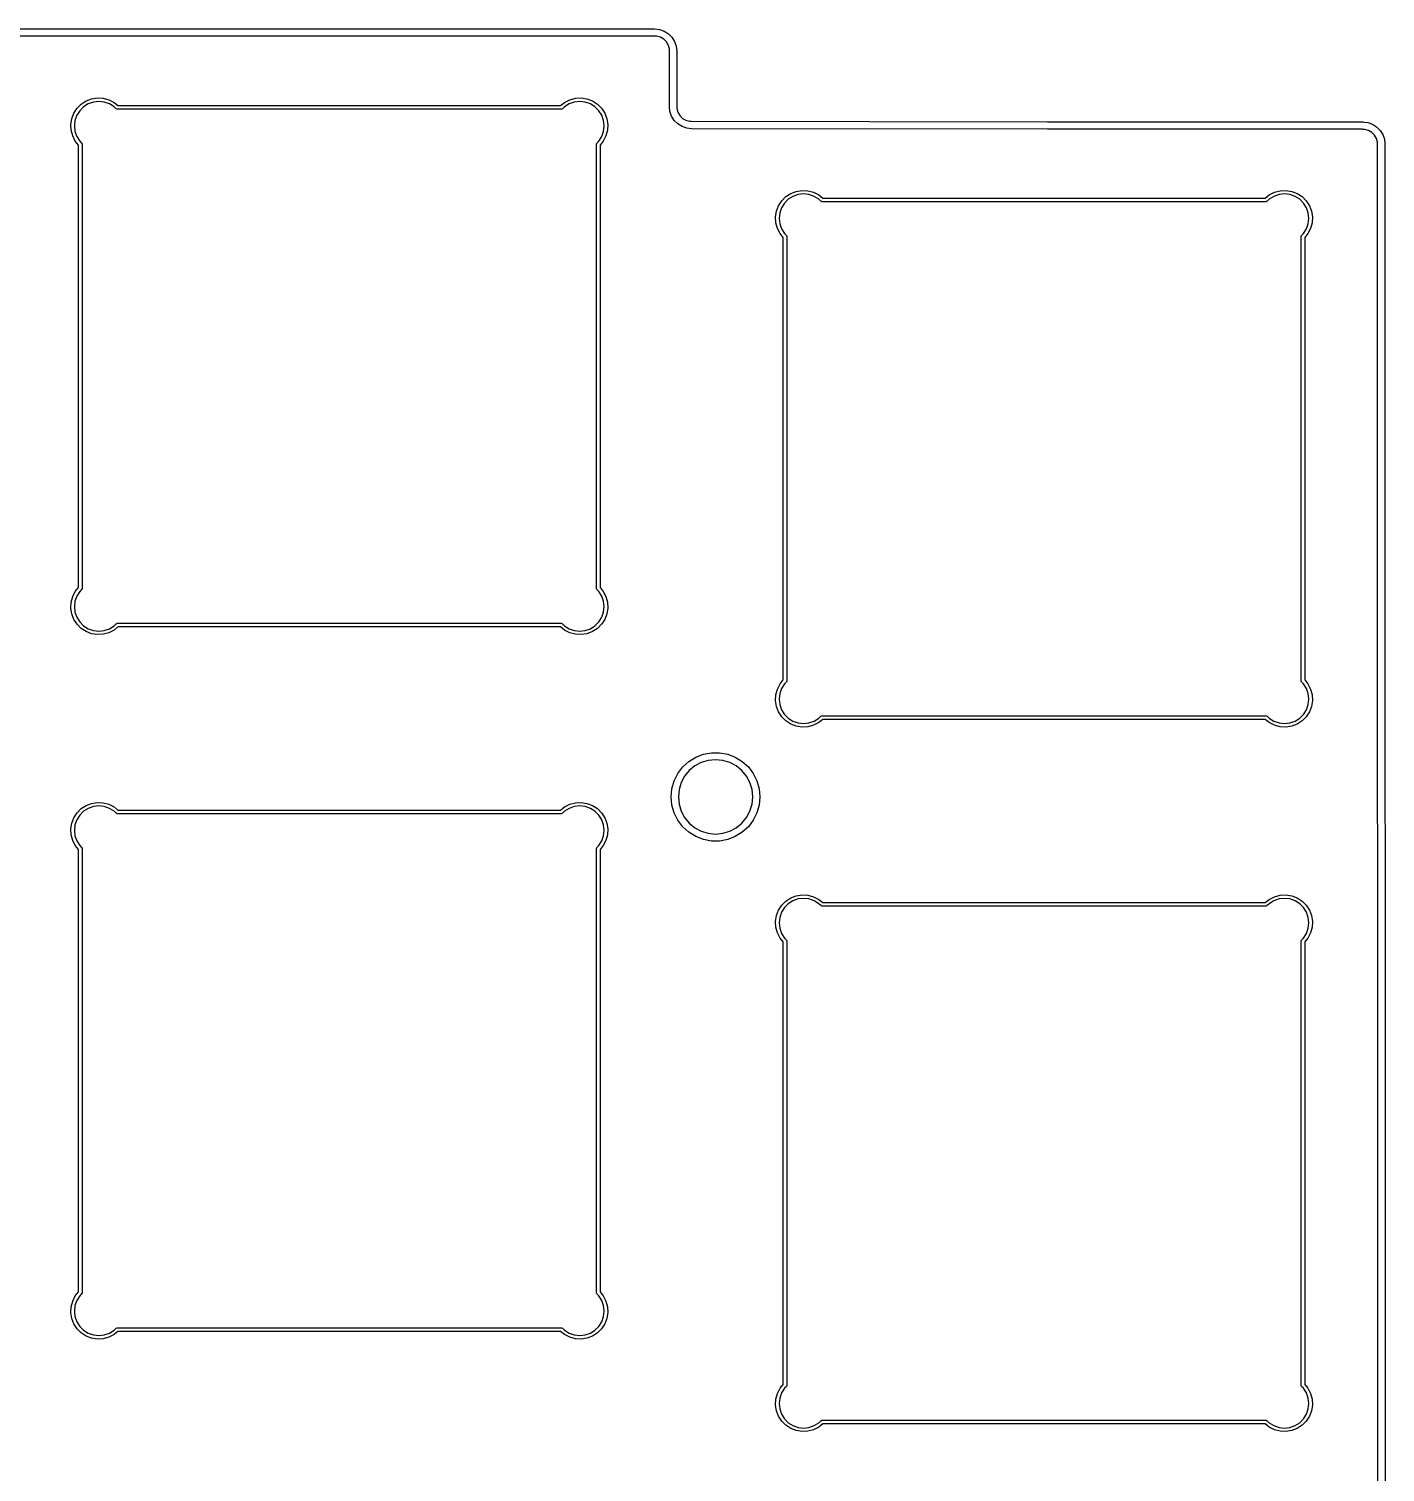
# Model space of a CAD drawing. Extents: x 64 to 184, y -150 to -49.
# Drawn here: x 121.44 to 158.1, y -94.76 to -55.74 of the extents above; entities that cross this region are included whole.
import ezdxf

# ---------------------------------------------------------------- set-up
doc = ezdxf.new("R2010")
doc.units = 0
doc.layers.add('BLACK', color=7, linetype='CONTINUOUS')

msp = doc.modelspace()

# ---------------------------------------------------------------- linework, layer by layer
at = {"layer": 'BLACK', "linetype": 'CONTINUOUS'}
for p, q in [((120.303566, -55.735046), (129.828553, -55.735046)), ((129.828553, -55.735046), (138.353553, -55.735046)), ((138.353553, -55.735046), (138.353557, -55.735047)), ((138.353557, -55.735047), (138.487063, -55.750079)), ((138.487063, -55.750079), (138.613888, -55.794449)), ((138.613888, -55.794449), (138.727658, -55.865932)), ((129.828553, -55.935046), (120.303553, -55.935046)), ((138.353553, -55.935046), (129.828553, -55.935046)), ((138.353557, -55.935044), (138.353553, -55.935046)), ((138.353562, -55.935046), (138.353557, -55.935044)), ((138.406224, -55.935042), (138.353562, -55.935046)), ((138.507959, -55.962295), (138.406224, -55.935042)), ((138.599172, -56.014953), (138.507959, -55.962295)), ((138.673646, -56.089427), (138.599172, -56.014953)), ((138.726305, -56.180641), (138.673646, -56.089427)), ((138.753558, -56.282376), (138.726305, -56.180641)), ((138.727658, -55.865932), (138.822668, -55.960941)), ((138.822668, -55.960941), (138.89415, -56.074711)), ((138.89415, -56.074711), (138.938521, -56.201536)), ((138.938521, -56.201536), (138.953554, -56.335055)), ((138.753554, -56.335041), (138.753553, -56.335037)), ((138.753553, -56.335037), (138.753554, -56.335037)), ((138.753553, -56.335046), (138.753554, -56.335041)), ((138.753553, -57.835046), (138.753553, -56.335046)), ((138.753554, -56.335037), (138.753558, -56.282376)), ((138.953554, -56.335055), (138.953553, -56.335055)), ((138.953553, -56.335055), (138.953553, -57.835037)), ((122.852138, -57.771618), (122.984881, -57.685414)), ((122.984881, -57.685414), (123.132647, -57.628692)), ((123.181455, -57.715315), (123.041688, -57.764222)), ((123.132647, -57.628692), (123.288976, -57.603932)), ((123.3286, -57.698736), (123.181455, -57.715315)), ((123.288976, -57.603932), (123.447037, -57.612215)), ((123.475745, -57.715315), (123.3286, -57.698736)), ((123.447037, -57.612215), (123.599923, -57.653181)), ((123.615512, -57.764222), (123.475745, -57.715315)), ((123.599923, -57.653181), (123.740949, -57.725037)), ((123.740949, -57.725037), (123.84587, -57.81)), ((135.81133, -57.81), (135.916251, -57.725037)), ((135.916251, -57.725037), (136.057277, -57.653181)), ((136.181455, -57.715315), (136.041688, -57.764222)), ((136.057277, -57.653181), (136.210163, -57.612215)), ((136.3286, -57.698736), (136.181455, -57.715315)), ((136.210163, -57.612215), (136.368224, -57.603932)), ((136.475745, -57.715315), (136.3286, -57.698736)), ((136.368224, -57.603932), (136.524553, -57.628692)), ((136.615512, -57.764222), (136.475745, -57.715315)), ((136.524553, -57.628692), (136.672319, -57.685414)), ((136.672319, -57.685414), (136.805062, -57.771618)), ((122.597292, -58.164047), (122.654014, -58.016281)), ((122.654014, -58.016281), (122.740218, -57.883538)), ((122.732822, -58.073088), (122.683915, -58.212855)), ((122.811603, -57.947709), (122.732822, -58.073088)), ((122.740218, -57.883538), (122.852138, -57.771618)), ((122.916309, -57.843003), (122.811603, -57.947709)), ((123.041688, -57.764222), (122.916309, -57.843003)), ((123.740891, -57.843003), (123.615512, -57.764222)), ((123.793244, -57.895356), (123.740891, -57.843003)), ((123.793245, -57.895355), (123.793244, -57.895356)), ((123.820778, -57.909384), (123.793245, -57.895355)), ((123.82536, -57.908658), (123.820778, -57.909384)), ((123.8286, -57.91), (123.82536, -57.908658)), ((135.8286, -57.91), (123.8286, -57.91)), ((123.84587, -57.81), (135.81133, -57.81)), ((135.831839, -57.908658), (135.8286, -57.91)), ((135.836422, -57.909384), (135.831839, -57.908658)), ((135.863955, -57.895355), (135.836422, -57.909384)), ((135.863956, -57.895356), (135.863955, -57.895355)), ((135.916309, -57.843003), (135.863956, -57.895356)), ((136.041688, -57.764222), (135.916309, -57.843003)), ((136.740891, -57.843003), (136.615512, -57.764222)), ((136.845597, -57.947709), (136.740891, -57.843003)), ((136.805062, -57.771618), (136.916982, -57.883538)), ((136.924378, -58.073088), (136.845597, -57.947709)), ((136.916982, -57.883538), (137.003186, -58.016281)), ((136.973285, -58.212855), (136.924378, -58.073088)), ((137.003186, -58.016281), (137.059908, -58.164047)), ((138.753554, -57.83505), (138.753553, -57.835046)), ((138.753553, -57.835055), (138.753554, -57.83505)), ((138.753554, -57.835055), (138.753553, -57.835055)), ((138.768607, -57.968561), (138.753554, -57.835055)), ((138.812987, -58.095371), (138.768607, -57.968561)), ((138.88447, -58.209128), (138.812987, -58.095371)), ((138.953553, -57.835037), (138.953554, -57.835037)), ((138.953554, -57.835037), (138.953558, -57.887698)), ((138.953558, -57.887698), (138.980823, -57.989429)), ((138.980823, -57.989429), (139.033487, -58.080639)), ((139.033487, -58.080639), (139.107961, -58.155112)), ((122.572532, -58.320376), (122.597292, -58.164047)), ((122.580815, -58.478437), (122.572532, -58.320376)), ((122.621781, -58.631323), (122.580815, -58.478437)), ((122.683915, -58.212855), (122.667336, -58.36)), ((122.667336, -58.36), (122.683915, -58.507145)), ((122.683915, -58.507145), (122.732822, -58.646912)), ((136.924378, -58.646912), (136.973285, -58.507145)), ((136.989864, -58.36), (136.973285, -58.212855)), ((136.973285, -58.507145), (136.989864, -58.36)), ((137.076385, -58.478437), (137.035419, -58.631323)), ((137.059908, -58.164047), (137.084668, -58.320376)), ((137.084668, -58.320376), (137.076385, -58.478437)), ((138.979471, -58.30413), (138.88447, -58.209128)), ((139.093228, -58.375612), (138.979471, -58.30413)), ((139.220038, -58.419993), (139.093228, -58.375612)), ((139.107961, -58.155112), (139.19917, -58.207776)), ((139.19917, -58.207776), (139.300902, -58.235042)), ((139.353321, -58.43502), (139.220038, -58.419993)), ((139.300902, -58.235042), (139.353562, -58.235046)), ((139.353398, -58.435046), (139.353321, -58.43502)), ((148.971278, -58.45), (139.353398, -58.435046)), ((139.353562, -58.235046), (139.353641, -58.235067)), ((139.353641, -58.235067), (139.353708, -58.235046)), ((139.353708, -58.235046), (148.971589, -58.25)), ((148.971355, -58.449974), (148.971278, -58.45)), ((148.971433, -58.45), (148.971355, -58.449974)), ((157.483127, -58.45), (148.971433, -58.45)), ((148.971589, -58.25), (157.496433, -58.25)), ((157.496446, -58.453567), (157.483127, -58.45)), ((157.496433, -58.25), (157.513237, -58.255459)), ((157.549108, -58.453561), (157.496446, -58.453567)), ((157.513237, -58.255459), (157.629942, -58.268596)), ((157.650843, -58.480811), (157.549108, -58.453561)), ((157.629942, -58.268596), (157.75677, -58.312964)), ((157.742057, -58.533468), (157.650843, -58.480811)), ((157.816532, -58.607943), (157.742057, -58.533468)), ((157.75677, -58.312964), (157.870543, -58.384446)), ((157.870543, -58.384446), (157.965554, -58.479457)), ((157.965554, -58.479457), (158.037036, -58.59323)), ((122.693637, -58.772349), (122.621781, -58.631323)), ((122.7786, -58.877269), (122.693637, -58.772349)), ((122.732822, -58.646912), (122.811603, -58.772291)), ((122.7786, -70.84273), (122.7786, -58.877269)), ((122.811603, -58.772291), (122.863956, -58.824644)), ((122.863956, -58.824644), (122.863955, -58.824645)), ((122.863955, -58.824645), (122.877984, -58.852178)), ((122.877984, -58.852178), (122.877258, -58.85676)), ((122.877258, -58.85676), (122.8786, -58.86)), ((122.8786, -58.86), (122.8786, -70.86)), ((136.7786, -58.86), (136.779941, -58.85676)), ((136.7786, -70.86), (136.7786, -58.86)), ((136.779216, -58.852178), (136.793245, -58.824645)), ((136.779941, -58.85676), (136.779216, -58.852178)), ((136.793244, -58.824644), (136.845597, -58.772291)), ((136.793245, -58.824645), (136.793244, -58.824644)), ((136.845597, -58.772291), (136.924378, -58.646912)), ((136.963563, -58.772349), (136.8786, -58.877269)), ((136.8786, -58.877269), (136.8786, -70.84273)), ((137.035419, -58.631323), (136.963563, -58.772349)), ((157.869189, -58.699157), (157.816532, -58.607943)), ((157.896439, -58.800892), (157.869189, -58.699157)), ((157.896433, -58.853554), (157.896439, -58.800892)), ((157.896436, -58.853566), (157.896433, -58.853554)), ((157.896433, -58.853576), (157.896436, -58.853566)), ((157.9, -98.000009), (157.896433, -58.853576)), ((158.037036, -58.59323), (158.081404, -58.720058)), ((158.081404, -58.720058), (158.096429, -58.853546)), ((158.096429, -58.853546), (158.096433, -58.853558)), ((158.096433, -58.853558), (158.1, -97.999991)), ((142.182647, -60.128692), (142.338976, -60.103932)), ((142.338976, -60.103932), (142.497037, -60.112215)), ((155.260163, -60.112215), (155.418224, -60.103932)), ((155.418224, -60.103932), (155.574553, -60.128692)), ((141.704014, -60.516281), (141.790218, -60.383538)), ((141.861603, -60.447709), (141.782822, -60.573088)), ((141.790218, -60.383538), (141.902138, -60.271618)), ((141.966309, -60.343003), (141.861603, -60.447709)), ((141.902138, -60.271618), (142.034881, -60.185414)), ((142.091688, -60.264222), (141.966309, -60.343003)), ((142.034881, -60.185414), (142.182647, -60.128692)), ((142.231455, -60.215315), (142.091688, -60.264222)), ((142.3786, -60.198736), (142.231455, -60.215315)), ((142.525745, -60.215315), (142.3786, -60.198736)), ((142.497037, -60.112215), (142.649923, -60.153181)), ((142.665512, -60.264222), (142.525745, -60.215315)), ((142.649923, -60.153181), (142.790949, -60.225037)), ((142.790891, -60.343003), (142.665512, -60.264222)), ((142.843244, -60.395356), (142.790891, -60.343003)), ((142.790949, -60.225037), (142.89587, -60.31)), ((142.843245, -60.395355), (142.843244, -60.395356)), ((142.870778, -60.409384), (142.843245, -60.395355)), ((142.87536, -60.408658), (142.870778, -60.409384)), ((142.8786, -60.41), (142.87536, -60.408658)), ((154.8786, -60.41), (142.8786, -60.41)), ((142.89587, -60.31), (154.86133, -60.31)), ((154.86133, -60.31), (154.966251, -60.225037)), ((154.881839, -60.408658), (154.8786, -60.41)), ((154.886422, -60.409384), (154.881839, -60.408658)), ((154.913955, -60.395355), (154.886422, -60.409384)), ((154.913956, -60.395356), (154.913955, -60.395355)), ((154.966309, -60.343003), (154.913956, -60.395356)), ((154.966251, -60.225037), (155.107277, -60.153181)), ((155.091688, -60.264222), (154.966309, -60.343003)), ((155.231455, -60.215315), (155.091688, -60.264222)), ((155.107277, -60.153181), (155.260163, -60.112215)), ((155.3786, -60.198736), (155.231455, -60.215315)), ((155.525745, -60.215315), (155.3786, -60.198736)), ((155.665512, -60.264222), (155.525745, -60.215315)), ((155.574553, -60.128692), (155.722319, -60.185414)), ((155.790891, -60.343003), (155.665512, -60.264222)), ((155.722319, -60.185414), (155.855062, -60.271618)), ((155.895597, -60.447709), (155.790891, -60.343003)), ((155.855062, -60.271618), (155.966982, -60.383538)), ((155.974378, -60.573088), (155.895597, -60.447709)), ((155.966982, -60.383538), (156.053186, -60.516281)), ((141.622532, -60.820376), (141.647292, -60.664047)), ((141.630815, -60.978437), (141.622532, -60.820376)), ((141.647292, -60.664047), (141.704014, -60.516281)), ((141.733915, -60.712855), (141.717336, -60.86)), ((141.717336, -60.86), (141.733915, -61.007145)), ((141.782822, -60.573088), (141.733915, -60.712855)), ((156.023285, -60.712855), (155.974378, -60.573088)), ((156.039864, -60.86), (156.023285, -60.712855)), ((156.023285, -61.007145), (156.039864, -60.86)), ((156.053186, -60.516281), (156.109908, -60.664047)), ((156.109908, -60.664047), (156.134668, -60.820376)), ((156.134668, -60.820376), (156.126385, -60.978437)), ((141.671781, -61.131323), (141.630815, -60.978437)), ((141.743637, -61.272349), (141.671781, -61.131323)), ((141.733915, -61.007145), (141.782822, -61.146912)), ((141.8286, -61.377269), (141.743637, -61.272349)), ((141.782822, -61.146912), (141.861603, -61.272291)), ((141.861603, -61.272291), (141.913956, -61.324644)), ((155.843244, -61.324644), (155.895597, -61.272291)), ((155.895597, -61.272291), (155.974378, -61.146912)), ((156.013563, -61.272349), (155.9286, -61.377269)), ((155.974378, -61.146912), (156.023285, -61.007145)), ((156.085419, -61.131323), (156.013563, -61.272349)), ((156.126385, -60.978437), (156.085419, -61.131323)), ((141.8286, -73.34273), (141.8286, -61.377269)), ((141.913956, -61.324644), (141.913955, -61.324645)), ((141.913955, -61.324645), (141.927984, -61.352178)), ((141.927984, -61.352178), (141.927258, -61.35676)), ((141.927258, -61.35676), (141.9286, -61.36)), ((141.9286, -61.36), (141.9286, -73.36)), ((155.8286, -61.36), (155.829941, -61.35676)), ((155.8286, -73.36), (155.8286, -61.36)), ((155.829216, -61.352178), (155.843245, -61.324645)), ((155.829941, -61.35676), (155.829216, -61.352178)), ((155.843245, -61.324645), (155.843244, -61.324644)), ((155.9286, -61.377269), (155.9286, -73.34273)), ((122.621781, -71.088677), (122.693637, -70.947651)), ((122.693637, -70.947651), (122.7786, -70.84273)), ((122.811603, -70.947709), (122.732822, -71.073088)), ((122.863956, -70.895356), (122.811603, -70.947709)), ((122.877984, -70.867822), (122.863955, -70.895355)), ((122.863955, -70.895355), (122.863956, -70.895356)), ((122.8786, -70.86), (122.877258, -70.863239)), ((122.877258, -70.863239), (122.877984, -70.867822)), ((136.779941, -70.863239), (136.7786, -70.86)), ((136.779216, -70.867822), (136.779941, -70.863239)), ((136.793245, -70.895355), (136.779216, -70.867822)), ((136.793244, -70.895356), (136.793245, -70.895355)), ((136.845597, -70.947709), (136.793244, -70.895356)), ((136.924378, -71.073088), (136.845597, -70.947709)), ((136.8786, -70.84273), (136.963563, -70.947651)), ((136.963563, -70.947651), (137.035419, -71.088677)), ((122.572532, -71.399624), (122.580815, -71.241563)), ((122.597292, -71.555953), (122.572532, -71.399624)), ((122.580815, -71.241563), (122.621781, -71.088677)), ((122.683915, -71.212855), (122.667336, -71.36)), ((122.667336, -71.36), (122.683915, -71.507145)), ((122.732822, -71.073088), (122.683915, -71.212855)), ((136.973285, -71.212855), (136.924378, -71.073088)), ((136.989864, -71.36), (136.973285, -71.212855)), ((136.973285, -71.507145), (136.989864, -71.36)), ((137.035419, -71.088677), (137.076385, -71.241563)), ((137.084668, -71.399624), (137.059908, -71.555953)), ((137.076385, -71.241563), (137.084668, -71.399624)), ((122.654014, -71.703719), (122.597292, -71.555953)), ((122.740218, -71.836462), (122.654014, -71.703719)), ((122.683915, -71.507145), (122.732822, -71.646912)), ((122.732822, -71.646912), (122.811603, -71.772291)), ((122.811603, -71.772291), (122.916309, -71.876997)), ((123.793245, -71.824645), (123.820778, -71.810616)), ((123.820778, -71.810616), (123.82536, -71.811341)), ((123.82536, -71.811341), (123.8286, -71.81)), ((123.8286, -71.81), (135.8286, -71.81)), ((135.8286, -71.81), (135.831839, -71.811341)), ((135.831839, -71.811341), (135.836422, -71.810616)), ((135.836422, -71.810616), (135.863955, -71.824645)), ((136.740891, -71.876997), (136.845597, -71.772291)), ((136.845597, -71.772291), (136.924378, -71.646912)), ((137.003186, -71.703719), (136.916982, -71.836462)), ((136.924378, -71.646912), (136.973285, -71.507145)), ((137.059908, -71.555953), (137.003186, -71.703719)), ((122.852138, -71.948382), (122.740218, -71.836462)), ((122.984881, -72.034586), (122.852138, -71.948382)), ((122.916309, -71.876997), (123.041688, -71.955778)), ((123.132647, -72.091308), (122.984881, -72.034586)), ((123.041688, -71.955778), (123.181455, -72.004685)), ((123.288976, -72.116068), (123.132647, -72.091308)), ((123.181455, -72.004685), (123.3286, -72.021264)), ((123.447037, -72.107785), (123.288976, -72.116068)), ((123.3286, -72.021264), (123.475745, -72.004685)), ((123.599923, -72.066819), (123.447037, -72.107785)), ((123.475745, -72.004685), (123.615512, -71.955778)), ((123.740949, -71.994963), (123.599923, -72.066819)), ((123.615512, -71.955778), (123.740891, -71.876997)), ((123.740891, -71.876997), (123.793244, -71.824644)), ((123.84587, -71.91), (123.740949, -71.994963)), ((123.793244, -71.824644), (123.793245, -71.824645)), ((135.81133, -71.91), (123.84587, -71.91)), ((135.916251, -71.994963), (135.81133, -71.91)), ((135.863955, -71.824645), (135.863956, -71.824644)), ((135.863956, -71.824644), (135.916309, -71.876997)), ((136.057277, -72.066819), (135.916251, -71.994963)), ((135.916309, -71.876997), (136.041688, -71.955778)), ((136.041688, -71.955778), (136.181455, -72.004685)), ((136.210163, -72.107785), (136.057277, -72.066819)), ((136.181455, -72.004685), (136.3286, -72.021264)), ((136.368224, -72.116068), (136.210163, -72.107785)), ((136.3286, -72.021264), (136.475745, -72.004685)), ((136.524553, -72.091308), (136.368224, -72.116068)), ((136.475745, -72.004685), (136.615512, -71.955778)), ((136.672319, -72.034586), (136.524553, -72.091308)), ((136.615512, -71.955778), (136.740891, -71.876997)), ((136.805062, -71.948382), (136.672319, -72.034586)), ((136.916982, -71.836462), (136.805062, -71.948382)), ((141.743637, -73.447651), (141.8286, -73.34273)), ((141.927984, -73.367822), (141.913955, -73.395355)), ((141.9286, -73.36), (141.927258, -73.363239)), ((141.927258, -73.363239), (141.927984, -73.367822)), ((155.829941, -73.363239), (155.8286, -73.36)), ((155.829216, -73.367822), (155.829941, -73.363239)), ((155.843245, -73.395355), (155.829216, -73.367822)), ((155.9286, -73.34273), (156.013563, -73.447651)), ((141.622532, -73.899624), (141.630815, -73.741563)), ((141.630815, -73.741563), (141.671781, -73.588677)), ((141.671781, -73.588677), (141.743637, -73.447651)), ((141.733915, -73.712855), (141.717336, -73.86)), ((141.782822, -73.573088), (141.733915, -73.712855)), ((141.861603, -73.447709), (141.782822, -73.573088)), ((141.913956, -73.395356), (141.861603, -73.447709)), ((141.913955, -73.395355), (141.913956, -73.395356)), ((155.843244, -73.395356), (155.843245, -73.395355)), ((155.895597, -73.447709), (155.843244, -73.395356)), ((155.974378, -73.573088), (155.895597, -73.447709)), ((156.023285, -73.712855), (155.974378, -73.573088)), ((156.013563, -73.447651), (156.085419, -73.588677)), ((156.039864, -73.86), (156.023285, -73.712855)), ((156.085419, -73.588677), (156.126385, -73.741563)), ((156.126385, -73.741563), (156.134668, -73.899624)), ((141.647292, -74.055953), (141.622532, -73.899624)), ((141.704014, -74.203719), (141.647292, -74.055953)), ((141.717336, -73.86), (141.733915, -74.007145)), ((141.733915, -74.007145), (141.782822, -74.146912)), ((141.782822, -74.146912), (141.861603, -74.272291)), ((155.895597, -74.272291), (155.974378, -74.146912)), ((155.974378, -74.146912), (156.023285, -74.007145)), ((156.023285, -74.007145), (156.039864, -73.86)), ((156.109908, -74.055953), (156.053186, -74.203719)), ((156.134668, -73.899624), (156.109908, -74.055953)), ((141.790218, -74.336462), (141.704014, -74.203719)), ((141.902138, -74.448382), (141.790218, -74.336462)), ((141.861603, -74.272291), (141.966309, -74.376997)), ((142.034881, -74.534586), (141.902138, -74.448382)), ((141.966309, -74.376997), (142.091688, -74.455778)), ((142.182647, -74.591308), (142.034881, -74.534586)), ((142.091688, -74.455778), (142.231455, -74.504685)), ((142.231455, -74.504685), (142.3786, -74.521264)), ((142.3786, -74.521264), (142.525745, -74.504685)), ((142.525745, -74.504685), (142.665512, -74.455778)), ((142.790949, -74.494963), (142.649923, -74.566819)), ((142.665512, -74.455778), (142.790891, -74.376997)), ((142.790891, -74.376997), (142.843244, -74.324644)), ((142.89587, -74.41), (142.790949, -74.494963)), ((142.843244, -74.324644), (142.843245, -74.324645)), ((142.843245, -74.324645), (142.870778, -74.310616)), ((142.870778, -74.310616), (142.87536, -74.311341)), ((142.87536, -74.311341), (142.8786, -74.31)), ((142.8786, -74.31), (154.8786, -74.31)), ((154.86133, -74.41), (142.89587, -74.41)), ((154.966251, -74.494963), (154.86133, -74.41)), ((154.8786, -74.31), (154.881839, -74.311341)), ((154.881839, -74.311341), (154.886422, -74.310616)), ((154.886422, -74.310616), (154.913955, -74.324645)), ((154.913955, -74.324645), (154.913956, -74.324644)), ((154.913956, -74.324644), (154.966309, -74.376997)), ((155.107277, -74.566819), (154.966251, -74.494963)), ((154.966309, -74.376997), (155.091688, -74.455778)), ((155.091688, -74.455778), (155.231455, -74.504685)), ((155.231455, -74.504685), (155.3786, -74.521264)), ((155.3786, -74.521264), (155.525745, -74.504685)), ((155.525745, -74.504685), (155.665512, -74.455778)), ((155.722319, -74.534586), (155.574553, -74.591308)), ((155.665512, -74.455778), (155.790891, -74.376997)), ((155.855062, -74.448382), (155.722319, -74.534586)), ((155.790891, -74.376997), (155.895597, -74.272291)), ((155.966982, -74.336462), (155.855062, -74.448382)), ((156.053186, -74.203719), (155.966982, -74.336462)), ((142.338976, -74.616068), (142.182647, -74.591308)), ((142.497037, -74.607785), (142.338976, -74.616068)), ((142.649923, -74.566819), (142.497037, -74.607785)), ((155.260163, -74.607785), (155.107277, -74.566819)), ((155.418224, -74.616068), (155.260163, -74.607785)), ((155.574553, -74.591308), (155.418224, -74.616068)), ((139.671604, -75.349409), (139.889278, -75.308719)), ((139.889278, -75.308719), (140.110722, -75.308719)), ((140.110722, -75.308719), (140.328396, -75.349409)), ((138.979739, -75.871881), (139.113189, -75.695165)), ((139.113189, -75.695165), (139.276838, -75.545979)), ((139.276838, -75.545979), (139.465114, -75.429404)), ((139.441741, -75.668107), (139.289472, -75.793072)), ((139.615465, -75.57525), (139.441741, -75.668107)), ((139.465114, -75.429404), (139.671604, -75.349409)), ((139.803966, -75.518069), (139.615465, -75.57525)), ((140, -75.498761), (139.803966, -75.518069)), ((140.196034, -75.518069), (140, -75.498761)), ((140.384535, -75.57525), (140.196034, -75.518069)), ((140.328396, -75.349409), (140.534886, -75.429404)), ((140.558259, -75.668107), (140.384535, -75.57525)), ((140.534886, -75.429404), (140.723162, -75.545979)), ((140.710528, -75.793072), (140.558259, -75.668107)), ((140.723162, -75.545979), (140.886811, -75.695165)), ((140.886811, -75.695165), (141.020261, -75.871881)), ((138.820432, -76.283101), (138.881033, -76.07011)), ((138.881033, -76.07011), (138.979739, -75.871881)), ((139.164507, -75.945341), (139.07165, -76.119065)), ((139.289472, -75.793072), (139.164507, -75.945341)), ((140.835493, -75.945341), (140.710528, -75.793072)), ((140.92835, -76.119065), (140.835493, -75.945341)), ((141.020261, -75.871881), (141.118967, -76.07011)), ((141.118967, -76.07011), (141.179568, -76.283101)), ((138.8, -76.5036), (138.820432, -76.283101)), ((139.014469, -76.307566), (138.995161, -76.5036)), ((139.07165, -76.119065), (139.014469, -76.307566)), ((140.985531, -76.307566), (140.92835, -76.119065)), ((141.004839, -76.5036), (140.985531, -76.307566)), ((141.179568, -76.283101), (141.2, -76.5036)), ((122.740218, -76.933538), (122.852138, -76.821618)), ((122.852138, -76.821618), (122.984881, -76.735414)), ((123.041688, -76.814222), (122.916309, -76.893003)), ((122.984881, -76.735414), (123.132647, -76.678692)), ((123.181455, -76.765315), (123.041688, -76.814222)), ((123.132647, -76.678692), (123.288976, -76.653932)), ((123.3286, -76.748736), (123.181455, -76.765315)), ((123.288976, -76.653932), (123.447037, -76.662215)), ((123.475745, -76.765315), (123.3286, -76.748736)), ((123.447037, -76.662215), (123.599923, -76.703181)), ((123.615512, -76.814222), (123.475745, -76.765315)), ((123.599923, -76.703181), (123.740949, -76.775037)), ((123.740891, -76.893003), (123.615512, -76.814222)), ((123.740949, -76.775037), (123.84587, -76.86)), ((123.84587, -76.86), (135.81133, -76.86)), ((135.81133, -76.86), (135.916251, -76.775037)), ((135.916251, -76.775037), (136.057277, -76.703181)), ((136.041688, -76.814222), (135.916309, -76.893003)), ((136.181455, -76.765315), (136.041688, -76.814222)), ((136.057277, -76.703181), (136.210163, -76.662215)), ((136.3286, -76.748736), (136.181455, -76.765315)), ((136.210163, -76.662215), (136.368224, -76.653932)), ((136.475745, -76.765315), (136.3286, -76.748736)), ((136.368224, -76.653932), (136.524553, -76.678692)), ((136.615512, -76.814222), (136.475745, -76.765315)), ((136.524553, -76.678692), (136.672319, -76.735414)), ((136.740891, -76.893003), (136.615512, -76.814222)), ((136.672319, -76.735414), (136.805062, -76.821618)), ((136.805062, -76.821618), (136.916982, -76.933538)), ((138.820432, -76.724099), (138.8, -76.5036)), ((138.881033, -76.93709), (138.820432, -76.724099)), ((138.995161, -76.5036), (139.014469, -76.699634)), ((139.014469, -76.699634), (139.07165, -76.888135)), ((139.07165, -76.888135), (139.164507, -77.061859)), ((140.835493, -77.061859), (140.92835, -76.888135)), ((140.92835, -76.888135), (140.985531, -76.699634)), ((140.985531, -76.699634), (141.004839, -76.5036)), ((141.179568, -76.724099), (141.118967, -76.93709)), ((141.2, -76.5036), (141.179568, -76.724099)), ((122.572532, -77.370376), (122.597292, -77.214047)), ((122.597292, -77.214047), (122.654014, -77.066281)), ((122.654014, -77.066281), (122.740218, -76.933538)), ((122.683915, -77.262855), (122.667336, -77.41)), ((122.732822, -77.123088), (122.683915, -77.262855)), ((122.811603, -76.997709), (122.732822, -77.123088)), ((122.916309, -76.893003), (122.811603, -76.997709)), ((123.793244, -76.945356), (123.740891, -76.893003)), ((123.793245, -76.945355), (123.793244, -76.945356)), ((123.820778, -76.959384), (123.793245, -76.945355)), ((123.82536, -76.958658), (123.820778, -76.959384)), ((123.8286, -76.96), (123.82536, -76.958658)), ((135.8286, -76.96), (123.8286, -76.96)), ((135.831839, -76.958658), (135.8286, -76.96)), ((135.836422, -76.959384), (135.831839, -76.958658)), ((135.863955, -76.945355), (135.836422, -76.959384)), ((135.863956, -76.945356), (135.863955, -76.945355)), ((135.916309, -76.893003), (135.863956, -76.945356)), ((136.845597, -76.997709), (136.740891, -76.893003)), ((136.924378, -77.123088), (136.845597, -76.997709)), ((136.916982, -76.933538), (137.003186, -77.066281)), ((136.973285, -77.262855), (136.924378, -77.123088)), ((136.989864, -77.41), (136.973285, -77.262855)), ((137.003186, -77.066281), (137.059908, -77.214047)), ((137.059908, -77.214047), (137.084668, -77.370376)), ((138.979739, -77.135319), (138.881033, -76.93709)), ((139.113189, -77.312035), (138.979739, -77.135319)), ((139.164507, -77.061859), (139.289472, -77.214128)), ((139.289472, -77.214128), (139.441741, -77.339093)), ((140.558259, -77.339093), (140.710528, -77.214128)), ((140.710528, -77.214128), (140.835493, -77.061859)), ((141.020261, -77.135319), (140.886811, -77.312035)), ((141.118967, -76.93709), (141.020261, -77.135319)), ((122.580815, -77.528437), (122.572532, -77.370376)), ((122.621781, -77.681323), (122.580815, -77.528437)), ((122.667336, -77.41), (122.683915, -77.557145)), ((122.683915, -77.557145), (122.732822, -77.696912)), ((136.924378, -77.696912), (136.973285, -77.557145)), ((136.973285, -77.557145), (136.989864, -77.41)), ((137.076385, -77.528437), (137.035419, -77.681323)), ((137.084668, -77.370376), (137.076385, -77.528437)), ((139.276838, -77.461221), (139.113189, -77.312035)), ((139.465114, -77.577796), (139.276838, -77.461221)), ((139.441741, -77.339093), (139.615465, -77.43195)), ((139.671604, -77.657791), (139.465114, -77.577796)), ((139.615465, -77.43195), (139.803966, -77.489131)), ((139.889278, -77.698481), (139.671604, -77.657791)), ((139.803966, -77.489131), (140, -77.508439)), ((140, -77.508439), (140.196034, -77.489131)), ((140.328396, -77.657791), (140.110722, -77.698481)), ((140.196034, -77.489131), (140.384535, -77.43195)), ((140.534886, -77.577796), (140.328396, -77.657791)), ((140.384535, -77.43195), (140.558259, -77.339093)), ((140.723162, -77.461221), (140.534886, -77.577796)), ((140.886811, -77.312035), (140.723162, -77.461221)), ((122.693637, -77.822349), (122.621781, -77.681323)), ((122.7786, -77.927269), (122.693637, -77.822349)), ((122.732822, -77.696912), (122.811603, -77.822291)), ((122.7786, -89.89273), (122.7786, -77.927269)), ((122.811603, -77.822291), (122.863956, -77.874644)), ((122.863956, -77.874644), (122.863955, -77.874645)), ((122.863955, -77.874645), (122.877984, -77.902178)), ((122.877984, -77.902178), (122.877258, -77.90676)), ((122.877258, -77.90676), (122.8786, -77.91)), ((122.8786, -77.91), (122.8786, -89.91)), ((136.7786, -77.91), (136.779941, -77.90676)), ((136.7786, -89.91), (136.7786, -77.91)), ((136.779216, -77.902178), (136.793245, -77.874645)), ((136.779941, -77.90676), (136.779216, -77.902178)), ((136.793244, -77.874644), (136.845597, -77.822291)), ((136.793245, -77.874645), (136.793244, -77.874644)), ((136.845597, -77.822291), (136.924378, -77.696912)), ((136.963563, -77.822349), (136.8786, -77.927269)), ((136.8786, -77.927269), (136.8786, -89.89273)), ((137.035419, -77.681323), (136.963563, -77.822349)), ((140.110722, -77.698481), (139.889278, -77.698481)), ((142.034881, -79.235414), (142.182647, -79.178692)), ((142.182647, -79.178692), (142.338976, -79.153932)), ((142.338976, -79.153932), (142.497037, -79.162215)), ((142.497037, -79.162215), (142.649923, -79.203181)), ((142.649923, -79.203181), (142.790949, -79.275037)), ((154.966251, -79.275037), (155.107277, -79.203181)), ((155.107277, -79.203181), (155.260163, -79.162215)), ((155.260163, -79.162215), (155.418224, -79.153932)), ((155.418224, -79.153932), (155.574553, -79.178692)), ((155.574553, -79.178692), (155.722319, -79.235414)), ((141.647292, -79.714047), (141.704014, -79.566281)), ((141.704014, -79.566281), (141.790218, -79.433538)), ((141.861603, -79.497709), (141.782822, -79.623088)), ((141.790218, -79.433538), (141.902138, -79.321618)), ((141.966309, -79.393003), (141.861603, -79.497709)), ((141.902138, -79.321618), (142.034881, -79.235414)), ((142.091688, -79.314222), (141.966309, -79.393003)), ((142.231455, -79.265315), (142.091688, -79.314222)), ((142.3786, -79.248736), (142.231455, -79.265315)), ((142.525745, -79.265315), (142.3786, -79.248736)), ((142.665512, -79.314222), (142.525745, -79.265315)), ((142.790891, -79.393003), (142.665512, -79.314222)), ((142.843244, -79.445356), (142.790891, -79.393003)), ((142.790949, -79.275037), (142.89587, -79.36)), ((142.843245, -79.445355), (142.843244, -79.445356)), ((142.870778, -79.459384), (142.843245, -79.445355)), ((142.87536, -79.458658), (142.870778, -79.459384)), ((142.8786, -79.46), (142.87536, -79.458658)), ((154.8786, -79.46), (142.8786, -79.46)), ((142.89587, -79.36), (154.86133, -79.36)), ((154.86133, -79.36), (154.966251, -79.275037)), ((154.881839, -79.458658), (154.8786, -79.46)), ((154.886422, -79.459384), (154.881839, -79.458658)), ((154.913955, -79.445355), (154.886422, -79.459384)), ((154.913956, -79.445356), (154.913955, -79.445355)), ((154.966309, -79.393003), (154.913956, -79.445356)), ((155.091688, -79.314222), (154.966309, -79.393003)), ((155.231455, -79.265315), (155.091688, -79.314222)), ((155.3786, -79.248736), (155.231455, -79.265315)), ((155.525745, -79.265315), (155.3786, -79.248736)), ((155.665512, -79.314222), (155.525745, -79.265315)), ((155.790891, -79.393003), (155.665512, -79.314222)), ((155.722319, -79.235414), (155.855062, -79.321618)), ((155.895597, -79.497709), (155.790891, -79.393003)), ((155.855062, -79.321618), (155.966982, -79.433538)), ((155.974378, -79.623088), (155.895597, -79.497709)), ((155.966982, -79.433538), (156.053186, -79.566281)), ((156.053186, -79.566281), (156.109908, -79.714047)), ((141.622532, -79.870376), (141.647292, -79.714047)), ((141.630815, -80.028437), (141.622532, -79.870376)), ((141.733915, -79.762855), (141.717336, -79.91)), ((141.717336, -79.91), (141.733915, -80.057145)), ((141.782822, -79.623088), (141.733915, -79.762855)), ((156.023285, -79.762855), (155.974378, -79.623088)), ((156.039864, -79.91), (156.023285, -79.762855)), ((156.023285, -80.057145), (156.039864, -79.91)), ((156.109908, -79.714047), (156.134668, -79.870376)), ((156.134668, -79.870376), (156.126385, -80.028437)), ((141.671781, -80.181323), (141.630815, -80.028437)), ((141.743637, -80.322349), (141.671781, -80.181323)), ((141.733915, -80.057145), (141.782822, -80.196912)), ((141.8286, -80.427269), (141.743637, -80.322349)), ((141.782822, -80.196912), (141.861603, -80.322291)), ((141.861603, -80.322291), (141.913956, -80.374644)), ((141.913956, -80.374644), (141.913955, -80.374645)), ((141.913955, -80.374645), (141.927984, -80.402178)), ((155.829216, -80.402178), (155.843245, -80.374645)), ((155.843244, -80.374644), (155.895597, -80.322291)), ((155.843245, -80.374645), (155.843244, -80.374644)), ((155.895597, -80.322291), (155.974378, -80.196912)), ((156.013563, -80.322349), (155.9286, -80.427269)), ((155.974378, -80.196912), (156.023285, -80.057145)), ((156.085419, -80.181323), (156.013563, -80.322349)), ((156.126385, -80.028437), (156.085419, -80.181323)), ((141.8286, -92.39273), (141.8286, -80.427269)), ((141.927984, -80.402178), (141.927258, -80.40676)), ((141.927258, -80.40676), (141.9286, -80.41)), ((141.9286, -80.41), (141.9286, -92.41)), ((155.8286, -80.41), (155.829941, -80.40676)), ((155.8286, -92.41), (155.8286, -80.41)), ((155.829941, -80.40676), (155.829216, -80.402178)), ((155.9286, -80.427269), (155.9286, -92.39273)), ((122.580815, -90.291563), (122.621781, -90.138677)), ((122.621781, -90.138677), (122.693637, -89.997651)), ((122.732822, -90.123088), (122.683915, -90.262855)), ((122.693637, -89.997651), (122.7786, -89.89273)), ((122.811603, -89.997709), (122.732822, -90.123088)), ((122.863956, -89.945356), (122.811603, -89.997709)), ((122.877984, -89.917822), (122.863955, -89.945355)), ((122.863955, -89.945355), (122.863956, -89.945356)), ((122.8786, -89.91), (122.877258, -89.913239)), ((122.877258, -89.913239), (122.877984, -89.917822)), ((136.779941, -89.913239), (136.7786, -89.91)), ((136.779216, -89.917822), (136.779941, -89.913239)), ((136.793245, -89.945355), (136.779216, -89.917822)), ((136.793244, -89.945356), (136.793245, -89.945355)), ((136.845597, -89.997709), (136.793244, -89.945356)), ((136.924378, -90.123088), (136.845597, -89.997709)), ((136.8786, -89.89273), (136.963563, -89.997651)), ((136.973285, -90.262855), (136.924378, -90.123088)), ((136.963563, -89.997651), (137.035419, -90.138677)), ((137.035419, -90.138677), (137.076385, -90.291563)), ((122.572532, -90.449624), (122.580815, -90.291563)), ((122.597292, -90.605953), (122.572532, -90.449624)), ((122.683915, -90.262855), (122.667336, -90.41)), ((122.667336, -90.41), (122.683915, -90.557145)), ((136.989864, -90.41), (136.973285, -90.262855)), ((136.973285, -90.557145), (136.989864, -90.41)), ((137.084668, -90.449624), (137.059908, -90.605953)), ((137.076385, -90.291563), (137.084668, -90.449624)), ((122.654014, -90.753719), (122.597292, -90.605953)), ((122.740218, -90.886462), (122.654014, -90.753719)), ((122.683915, -90.557145), (122.732822, -90.696912)), ((122.732822, -90.696912), (122.811603, -90.822291)), ((122.852138, -90.998382), (122.740218, -90.886462)), ((122.811603, -90.822291), (122.916309, -90.926997)), ((122.916309, -90.926997), (123.041688, -91.005778)), ((123.615512, -91.005778), (123.740891, -90.926997)), ((123.740891, -90.926997), (123.793244, -90.874644)), ((123.793244, -90.874644), (123.793245, -90.874645)), ((123.793245, -90.874645), (123.820778, -90.860616)), ((123.820778, -90.860616), (123.82536, -90.861341)), ((123.82536, -90.861341), (123.8286, -90.86)), ((123.8286, -90.86), (135.8286, -90.86)), ((135.8286, -90.86), (135.831839, -90.861341)), ((135.831839, -90.861341), (135.836422, -90.860616)), ((135.836422, -90.860616), (135.863955, -90.874645)), ((135.863955, -90.874645), (135.863956, -90.874644)), ((135.863956, -90.874644), (135.916309, -90.926997)), ((135.916309, -90.926997), (136.041688, -91.005778)), ((136.615512, -91.005778), (136.740891, -90.926997)), ((136.740891, -90.926997), (136.845597, -90.822291)), ((136.916982, -90.886462), (136.805062, -90.998382)), ((136.845597, -90.822291), (136.924378, -90.696912)), ((137.003186, -90.753719), (136.916982, -90.886462)), ((136.924378, -90.696912), (136.973285, -90.557145)), ((137.059908, -90.605953), (137.003186, -90.753719)), ((122.984881, -91.084586), (122.852138, -90.998382)), ((123.132647, -91.141308), (122.984881, -91.084586)), ((123.041688, -91.005778), (123.181455, -91.054685)), ((123.288976, -91.166068), (123.132647, -91.141308)), ((123.181455, -91.054685), (123.3286, -91.071264)), ((123.447037, -91.157785), (123.288976, -91.166068)), ((123.3286, -91.071264), (123.475745, -91.054685)), ((123.599923, -91.116819), (123.447037, -91.157785)), ((123.475745, -91.054685), (123.615512, -91.005778)), ((123.740949, -91.044963), (123.599923, -91.116819)), ((123.84587, -90.96), (123.740949, -91.044963)), ((135.81133, -90.96), (123.84587, -90.96)), ((135.916251, -91.044963), (135.81133, -90.96)), ((136.057277, -91.116819), (135.916251, -91.044963)), ((136.041688, -91.005778), (136.181455, -91.054685)), ((136.210163, -91.157785), (136.057277, -91.116819)), ((136.181455, -91.054685), (136.3286, -91.071264)), ((136.368224, -91.166068), (136.210163, -91.157785)), ((136.3286, -91.071264), (136.475745, -91.054685)), ((136.524553, -91.141308), (136.368224, -91.166068)), ((136.475745, -91.054685), (136.615512, -91.005778)), ((136.672319, -91.084586), (136.524553, -91.141308)), ((136.805062, -90.998382), (136.672319, -91.084586)), ((141.671781, -92.638677), (141.743637, -92.497651)), ((141.743637, -92.497651), (141.8286, -92.39273)), ((141.861603, -92.497709), (141.782822, -92.623088)), ((141.913956, -92.445356), (141.861603, -92.497709)), ((141.927984, -92.417822), (141.913955, -92.445355)), ((141.913955, -92.445355), (141.913956, -92.445356)), ((141.9286, -92.41), (141.927258, -92.413239)), ((141.927258, -92.413239), (141.927984, -92.417822)), ((155.829941, -92.413239), (155.8286, -92.41)), ((155.829216, -92.417822), (155.829941, -92.413239)), ((155.843245, -92.445355), (155.829216, -92.417822)), ((155.843244, -92.445356), (155.843245, -92.445355)), ((155.895597, -92.497709), (155.843244, -92.445356)), ((155.974378, -92.623088), (155.895597, -92.497709)), ((155.9286, -92.39273), (156.013563, -92.497651)), ((156.013563, -92.497651), (156.085419, -92.638677)), ((141.622532, -92.949624), (141.630815, -92.791563)), ((141.630815, -92.791563), (141.671781, -92.638677)), ((141.733915, -92.762855), (141.717336, -92.91)), ((141.782822, -92.623088), (141.733915, -92.762855)), ((156.023285, -92.762855), (155.974378, -92.623088)), ((156.039864, -92.91), (156.023285, -92.762855)), ((156.085419, -92.638677), (156.126385, -92.791563)), ((156.126385, -92.791563), (156.134668, -92.949624)), ((141.647292, -93.105953), (141.622532, -92.949624)), ((141.704014, -93.253719), (141.647292, -93.105953)), ((141.790218, -93.386462), (141.704014, -93.253719)), ((141.717336, -92.91), (141.733915, -93.057145)), ((141.733915, -93.057145), (141.782822, -93.196912)), ((141.782822, -93.196912), (141.861603, -93.322291)), ((155.895597, -93.322291), (155.974378, -93.196912)), ((156.053186, -93.253719), (155.966982, -93.386462)), ((155.974378, -93.196912), (156.023285, -93.057145)), ((156.023285, -93.057145), (156.039864, -92.91)), ((156.109908, -93.105953), (156.053186, -93.253719)), ((156.134668, -92.949624), (156.109908, -93.105953)), ((141.902138, -93.498382), (141.790218, -93.386462)), ((141.861603, -93.322291), (141.966309, -93.426997)), ((142.034881, -93.584586), (141.902138, -93.498382)), ((141.966309, -93.426997), (142.091688, -93.505778)), ((142.182647, -93.641308), (142.034881, -93.584586)), ((142.091688, -93.505778), (142.231455, -93.554685)), ((142.338976, -93.666068), (142.182647, -93.641308)), ((142.231455, -93.554685), (142.3786, -93.571264)), ((142.497037, -93.657785), (142.338976, -93.666068)), ((142.3786, -93.571264), (142.525745, -93.554685)), ((142.649923, -93.616819), (142.497037, -93.657785)), ((142.525745, -93.554685), (142.665512, -93.505778)), ((142.790949, -93.544963), (142.649923, -93.616819)), ((142.665512, -93.505778), (142.790891, -93.426997)), ((142.790891, -93.426997), (142.843244, -93.374644)), ((142.89587, -93.46), (142.790949, -93.544963)), ((142.843244, -93.374644), (142.843245, -93.374645)), ((142.843245, -93.374645), (142.870778, -93.360616)), ((142.870778, -93.360616), (142.87536, -93.361341)), ((142.87536, -93.361341), (142.8786, -93.36)), ((142.8786, -93.36), (154.8786, -93.36)), ((154.86133, -93.46), (142.89587, -93.46)), ((154.966251, -93.544963), (154.86133, -93.46)), ((154.8786, -93.36), (154.881839, -93.361341)), ((154.881839, -93.361341), (154.886422, -93.360616)), ((154.886422, -93.360616), (154.913955, -93.374645)), ((154.913955, -93.374645), (154.913956, -93.374644)), ((154.913956, -93.374644), (154.966309, -93.426997)), ((155.107277, -93.616819), (154.966251, -93.544963)), ((154.966309, -93.426997), (155.091688, -93.505778)), ((155.091688, -93.505778), (155.231455, -93.554685)), ((155.260163, -93.657785), (155.107277, -93.616819)), ((155.231455, -93.554685), (155.3786, -93.571264)), ((155.418224, -93.666068), (155.260163, -93.657785)), ((155.3786, -93.571264), (155.525745, -93.554685)), ((155.574553, -93.641308), (155.418224, -93.666068)), ((155.525745, -93.554685), (155.665512, -93.505778)), ((155.722319, -93.584586), (155.574553, -93.641308)), ((155.665512, -93.505778), (155.790891, -93.426997)), ((155.855062, -93.498382), (155.722319, -93.584586)), ((155.790891, -93.426997), (155.895597, -93.322291)), ((155.966982, -93.386462), (155.855062, -93.498382))]:
    msp.add_line(p, q, dxfattribs=at)

doc.saveas('drawing.dxf')
